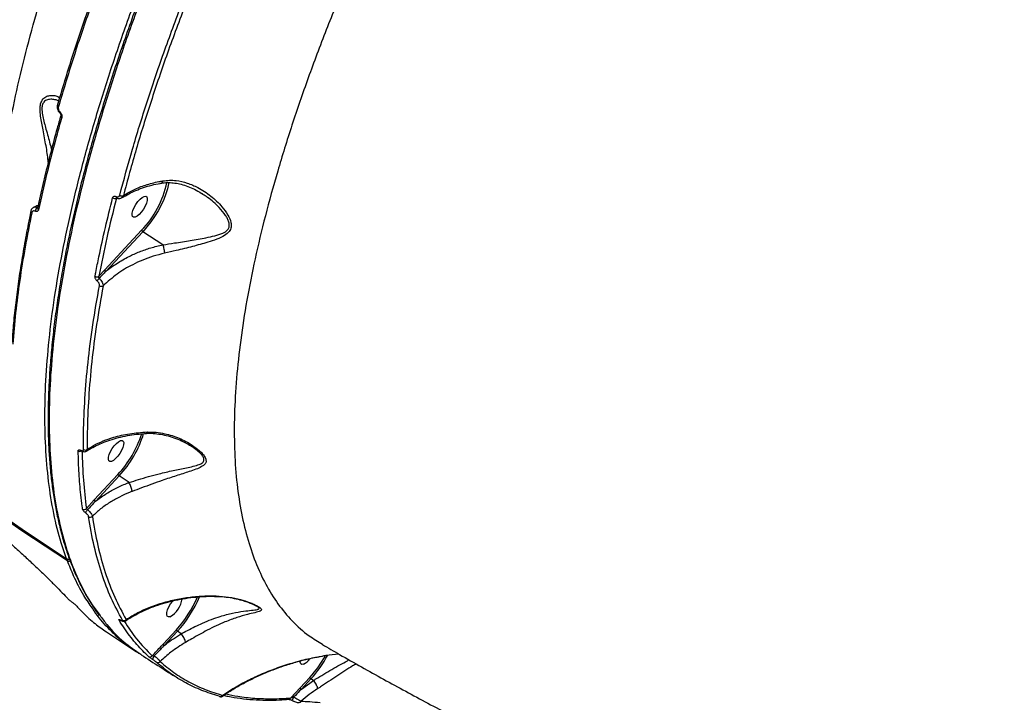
# Model space of a CAD drawing. Header units: millimetres. Extents: x -9609 to 9022, y -7175 to 8108.
# Drawn here: x -4378.7 to -4022.3, y 3348.1 to 3598.4 of the extents above; entities that cross this region are included whole.
import ezdxf

# ---------------------------------------------------------------- set-up
doc = ezdxf.new("R2010")
doc.units = ezdxf.units.MM
for name, color, linetype in [('DIKOM_ОБЪЕКТ', 7, 'Continuous'), ('DIKOM_РАЗМЕР_ЗОНА', 7, 'Continuous'), ('DIKOM_РАЗМЕР_ОБЪЕКТА', 7, 'Continuous')]:
    doc.layers.add(name, color=color, linetype=linetype)
doc.styles.add('style1', font='arial.ttf', dxfattribs={"width": 0.8})
doc.dimstyles.new('1-50', dxfattribs={"dimtxt": 300, "dimasz": 200, "dimexe": 100, "dimexo": 0, "dimgap": 100, "dimtad": 1, "dimtxsty": 'style1', "dimcen": 200, "dimclrd": 7, "dimclre": 7, "dimclrt": 7, "dimadec": 1, "dimazin": 2, "dimtfac": 1, "dimtmove": 0, "dimatfit": 2, "dimfxl": 0, "dimlwd": 25, "dimlwe": 18, "dimarcsym": 0})

# ---------------------------------------------------------------- blocks, each defined once
blk = doc.blocks.new('*D10')
at = {"layer": 'Defpoints', "color": 0, "transparency": 16777216}
for p in [(-405.54, 6589.16), (-8044.66, -3492.79), (424.09, -3492.79)]:
    blk.add_point(p, dxfattribs=at)
at = {"layer": 'DIKOM_РАЗМЕР_ОБЪЕКТА', "color": 7, "lineweight": 18, "transparency": 16777216}
for p, q in [((-405.54, 6589.16), (-8144.66, 6589.16)), ((424.09, -3492.79), (-8144.66, -3492.79))]:
    blk.add_line(p, q, dxfattribs=at)
at = {"layer": 'DIKOM_РАЗМЕР_ОБЪЕКТА', "color": 7, "lineweight": 25, "transparency": 16777216}
blk.add_line((-8044.66, 6389.16), (-8044.66, -3292.79), dxfattribs=at)
at = {"layer": 'DIKOM_РАЗМЕР_ОБЪЕКТА', "color": 7, "transparency": 16777216}
for points in [[(-8077.99, 6389.16), (-8011.32, 6389.16), (-8044.66, 6589.16)], [(-8077.99, -3292.79), (-8011.32, -3292.79), (-8044.66, -3492.79)]]:
    blk.add_solid(points, dxfattribs=at)
at = {"layer": 'DIKOM_РАЗМЕР_ОБЪЕКТА', "color": 7, "transparency": 16777216, "insert": (-8297.83, 1541.5), "char_height": 300, "attachment_point": 5, "rotation": 90, "style": 'style1'}
blk.add_mtext('10100', dxfattribs=at)
blk = doc.blocks.new('*D13')
at = {"layer": 'Defpoints', "color": 0, "transparency": 16777216}
for p in [(-4933.28, 8107.63), (-9158.98, -4977.79), (-1652.91, -4977.79)]:
    blk.add_point(p, dxfattribs=at)
at = {"layer": 'DIKOM_РАЗМЕР_ЗОНА', "color": 7, "lineweight": 18, "transparency": 16777216}
for p, q in [((-4933.28, 8107.63), (-9258.98, 8107.63)), ((-1652.91, -4977.79), (-9258.98, -4977.79))]:
    blk.add_line(p, q, dxfattribs=at)
at = {"layer": 'DIKOM_РАЗМЕР_ЗОНА', "color": 7, "lineweight": 25, "transparency": 16777216}
blk.add_line((-9158.98, 7907.63), (-9158.98, -4777.79), dxfattribs=at)
at = {"layer": 'DIKOM_РАЗМЕР_ЗОНА', "color": 7, "transparency": 16777216}
for points in [[(-9192.32, 7907.63), (-9125.65, 7907.63), (-9158.98, 8107.63)], [(-9192.32, -4777.79), (-9125.65, -4777.79), (-9158.98, -4977.79)]]:
    blk.add_solid(points, dxfattribs=at)
at = {"layer": 'DIKOM_РАЗМЕР_ЗОНА', "color": 7, "transparency": 16777216, "insert": (-9412.26, 1541.5), "char_height": 300, "attachment_point": 5, "rotation": 90, "style": 'style1'}
blk.add_mtext('13100', dxfattribs=at)

msp = doc.modelspace()

# ---------------------------------------------------------------- linework, layer by layer
at = {"layer": 'DIKOM_ОБЪЕКТ', "color": 7, "linetype": 'Continuous', "lineweight": 15}
for p, q in [((-4343.191, 3532.941), (-4343.233, 3532.91)), ((-4311.565, 3534.238), (-4311.799, 3534.385)), ((-4372.102, 3529.268), (-4372.103, 3529.262)), ((-4374.565, 3528.217), (-4374.552, 3528.267)), ((-4347.504, 3506.583), (-4333.985, 3521.114)), ((-4333.575, 3520.59), (-4347.093, 3506.059)), ((-4326.199, 3515.799), (-4333.575, 3520.59)), ((-4349.666, 3504.244), (-4347.504, 3506.583)), ((-4356.088, 3440.276), (-4356.097, 3440.281)), ((-4315.631, 3441.844), (-4315.88, 3442.021)), ((-4351.321, 3422.292), (-4342.644, 3431.619)), ((-4342.233, 3431.095), (-4350.911, 3421.767)), ((-4338.554, 3428.705), (-4342.233, 3431.095)), ((-4354.222, 3419.154), (-4351.321, 3422.292)), ((-4291.647, 3383.28), (-4291.785, 3383.369)), ((-4346.889, 3373.958), (-4335.848, 3366.67)), ((-4326.145, 3369.451), (-4321.244, 3374.721)), ((-4320.833, 3374.196), (-4325.735, 3368.927)), ((-4319.441, 3373.292), (-4320.833, 3374.196)), ((-4319.441, 3373.292), (-4319.438, 3373.289)), ((-4275.883, 3353.498), (-4272.365, 3357.281)), ((-4271.954, 3356.756), (-4275.473, 3352.974)), ((-4275.473, 3352.974), (-4271.043, 3356.164)), ((-4271.043, 3356.164), (-4271.954, 3356.756)), ((-4271.043, 3356.164), (-4271.04, 3356.162)), ((-4279.364, 3349.736), (-4275.883, 3353.498)), ((-4278.739, 3348.802), (-4278.679, 3348.806))]:
    msp.add_line(p, q, dxfattribs=at)
at = {"layer": 'DIKOM_ОБЪЕКТ', "color": 7, "linetype": 'Continuous', "lineweight": 15, "flags": 128}
for points in [[(-4363.867, 3564.464), (-4363.904, 3564.385), (-4363.932, 3564.312), (-4363.95, 3564.248), (-4363.958, 3564.192), (-4363.956, 3564.145), (-4363.944, 3564.109), (-4363.926, 3564.086)], [(-4324.075, 3538.608), (-4324.147, 3538.101), (-4324.518, 3536.348), (-4325.102, 3534.446), (-4325.886, 3532.436), (-4326.851, 3530.361), (-4327.979, 3528.267), (-4329.243, 3526.199), (-4330.618, 3524.201), (-4332.072, 3522.318), (-4333.575, 3520.59)], [(-4336.333, 3525.919), (-4336.909, 3525.853), (-4337.306, 3526.1), (-4337.491, 3526.64), (-4337.449, 3527.429), (-4337.184, 3528.404), (-4336.716, 3529.485), (-4336.085, 3530.585), (-4335.341, 3531.615), (-4334.543, 3532.491), (-4333.759, 3533.142), (-4333.049, 3533.516), (-4332.473, 3533.583), (-4332.076, 3533.336), (-4331.891, 3532.796), (-4331.932, 3532.007), (-4332.198, 3531.032), (-4332.665, 3529.951), (-4333.297, 3528.85), (-4334.041, 3527.821), (-4334.838, 3526.945), (-4335.623, 3526.293), (-4336.333, 3525.919)], [(-4344.991, 3436.424), (-4345.568, 3436.358), (-4345.965, 3436.605), (-4346.15, 3437.145), (-4346.108, 3437.934), (-4345.843, 3438.909), (-4345.375, 3439.99), (-4344.744, 3441.09), (-4344, 3442.12), (-4343.202, 3442.996), (-4342.417, 3443.647), (-4341.708, 3444.021), (-4341.131, 3444.088), (-4340.735, 3443.841), (-4340.55, 3443.301), (-4340.591, 3442.511), (-4340.857, 3441.537), (-4341.324, 3440.455), (-4341.955, 3439.355), (-4342.7, 3438.326), (-4343.497, 3437.45), (-4344.281, 3436.798), (-4344.991, 3436.424)], [(-4393.882, 3422.716), (-4377.793, 3411.611), (-4361.476, 3400.781)], [(-4361.167, 3399.96), (-4377.484, 3410.79), (-4393.573, 3421.895)], [(-4361.476, 3400.781), (-4361.434, 3400.715), (-4361.415, 3400.7)], [(-4323.591, 3379.525), (-4324.167, 3379.459), (-4324.564, 3379.706), (-4324.749, 3380.246), (-4324.707, 3381.035), (-4324.442, 3382.01), (-4323.974, 3383.091), (-4323.343, 3384.191), (-4322.599, 3385.221), (-4322.494, 3385.348)], [(-4341.541, 3378.196), (-4341.573, 3378.218), (-4341.617, 3378.263)], [(-4274.712, 3362.086), (-4275.288, 3362.019), (-4275.686, 3362.266), (-4275.871, 3362.806), (-4275.872, 3363.264)], [(-4305.397, 3350.286), (-4305.456, 3350.306), (-4305.613, 3350.384)], [(-4276.222, 3348.07), (-4276.249, 3348.069), (-4276.283, 3348.067)]]:
    msp.add_lwpolyline(points, dxfattribs=at)
at = {"layer": 'DIKOM_ОБЪЕКТ', "color": 7, "linetype": 'Continuous', "lineweight": 15}
for centre, radius, start, end in [((-4364.172, 3567.036), 0.647, 174.08467, 244.8578), ((-4364.433, 3566.988), 0.399, 124.77682, 163.28299), ((-4362.995, 3562.992), 0.64, 172.51023, 245.28032), ((-4359.329, 3545.632), 35.262, 315.94949, 348.51678), ((-4343.853, 3534.076), 1.32, 235.27144, 297.98761), ((-4342.875, 3533.337), 0.452, 164.2083, 230.93171), ((-4341.243, 3535.052), 1.354, 235.70116, 294.82504), ((-4371.39, 3528.052), 1.573, 117.24524, 179.39865), ((-4371.441, 3529.176), 0.666, 171.25986, 243.26924), ((-4373.891, 3528.149), 0.678, 174.265, 242.64385), ((-4333.131, 3521.36), 0.889, 196.04346, 240.05905), ((-4350.35, 3505.298), 1.256, 236.02247, 303.00159), ((-4346.65, 3506.829), 0.889, 196.03968, 240.06283), ((-4347.344, 3501.205), 3.178, 134.62908, 155.81872), ((-4348.743, 3501.854), 1.272, 236.50025, 300.62646), ((-4371.209, 3458.23), 39.039, 317.02838, 342.58266), ((-4371.792, 3458.585), 40.366, 317.07641, 342.78168), ((-4356.619, 3441.266), 1.17, 238.45816, 299.31139), ((-4355.924, 3440.541), 0.312, 185.56, 236.35877), ((-4354.64, 3441.735), 1.158, 238.20914, 310.64682), ((-4341.79, 3431.865), 0.888, 196.03271, 240.0698), ((-4350.467, 3422.537), 0.889, 196.03968, 240.06283), ((-4355.037, 3419.914), 1.115, 238.73358, 317.01399), ((-4351.732, 3416.7), 2.909, 135.90868, 162.64371), ((-4352.816, 3417.128), 1.115, 238.89654, 314.7799), ((-4360.928, 3401.671), 1.045, 238.37822, 297.95815), ((-4360.869, 3401.538), 1, 236.94274, 306.91839), ((-4360.258, 3400.11), 0.921, 150.96238, 189.37552), ((-4360.62, 3400.85), 1.044, 238.41396, 298.36597), ((-4351.619, 3402.585), 41.22, 317.46855, 337.41878), ((-4352.159, 3402.928), 42.507, 317.47286, 337.75526), ((-4328.052, 3387.348), 9.005, 299.69888, 351.74334), ((-4341.754, 3379.117), 0.969, 238.35968, 282.08998), ((-4340.467, 3379.136), 1.036, 239.79254, 321.64213), ((-4320.389, 3374.966), 0.889, 196.03881, 240.05738), ((-4325.297, 3369.692), 0.882, 195.87102, 240.23149), ((-4330.904, 3365.748), 0.994, 239.87175, 327.28895), ((-4327.638, 3363.5), 2.364, 136.02745, 171.24819), ((-4303.34, 3385.561), 41.943, 317.60372, 331.15461), ((-4303.87, 3385.91), 43.227, 317.58994, 331.72342), ((-4328.02, 3363.672), 0.988, 239.87463, 325.07664), ((-4277.662, 3367.994), 6.604, 296.53252, 324.22948), ((-4271.511, 3357.527), 0.889, 196.03968, 240.06283), ((-4305.153, 3351.181), 0.927, 254.78521, 328.94126), ((-4275.033, 3353.741), 0.885, 195.91604, 240.12185), ((-4280.152, 3350.117), 0.875, 276.8754, 334.18294), ((-4276.739, 3348.755), 2.001, 136.34396, 178.65678), ((-4276.319, 3348.912), 0.847, 276.60459, 332.63531)]:
    msp.add_arc(centre, radius, start, end, dxfattribs=at)
for points, knots in [([(-4361.476, 3400.781), (-4362.147, 3402.698), (-4363.971, 3407.903), (-4366.281, 3417.224), (-4368.186, 3428.969), (-4369.264, 3441.655), (-4369.525, 3455.204), (-4368.962, 3469.559), (-4367.571, 3484.681), (-4365.338, 3500.56), (-4362.282, 3517.155), (-4358.422, 3534.408), (-4353.774, 3552.238), (-4348.362, 3570.563), (-4342.193, 3589.329), (-4335.264, 3608.514), (-4327.601, 3628.077), (-4319.234, 3647.956), (-4310.204, 3668.056), (-4300.552, 3688.284), (-4290.426, 3708.33), (-4279.861, 3728.155), (-4268.906, 3747.732), (-4257.465, 3767.252), (-4245.587, 3786.632), (-4233.324, 3805.787), (-4220.545, 3824.9), (-4207.249, 3843.926), (-4193.449, 3862.82), (-4179.357, 3881.291), (-4165.039, 3899.255), (-4150.561, 3916.626), (-4135.967, 3933.344), (-4121.279, 3949.369), (-4106.524, 3964.688), (-4091.748, 3979.258), (-4077.019, 3993.018), (-4062.41, 4005.882), (-4048.883, 4017.104), (-4040.319, 4023.673), (-4036.496, 4026.604)], [0, 0, 0, 0, 0.0156522, 0.0424895, 0.0694114, 0.0963765, 0.1233415, 0.1502635, 0.1771007, 0.2039381, 0.23086, 0.2578251, 0.2847901, 0.3117121, 0.3385494, 0.3653867, 0.3923087, 0.4192738, 0.4462388, 0.4731606, 0.4999981, 0.5258463, 0.5517701, 0.5777323, 0.6036946, 0.6296182, 0.6554666, 0.6823038, 0.709226, 0.7361909, 0.7631562, 0.7900781, 0.8169154, 0.8437529, 0.8706748, 0.8976401, 0.924605, 0.9515271, 0.9783646, 1, 1, 1, 1]), ([(-4386.98, 3487.152), (-4387.297, 3490.993), (-4387.932, 3498.686), (-4387.927, 3511.255), (-4387.231, 3524.527), (-4385.78, 3538.515), (-4383.599, 3553.134), (-4380.681, 3568.351), (-4377.02, 3584.149), (-4372.635, 3600.492), (-4367.549, 3617.325), (-4361.784, 3634.567), (-4355.369, 3652.14), (-4348.315, 3669.995), (-4340.622, 3688.11), (-4332.315, 3706.448), (-4323.427, 3724.948), (-4314.002, 3743.523), (-4304.084, 3762.087), (-4293.692, 3780.594), (-4282.836, 3799.009), (-4271.543, 3817.306), (-4259.857, 3835.419), (-4247.835, 3853.266), (-4235.531, 3870.763), (-4222.974, 3887.867), (-4210.178, 3904.542), (-4197.17, 3920.768), (-4184.003, 3936.486), (-4170.738, 3951.624), (-4157.438, 3966.118), (-4145.132, 3978.875), (-4133.843, 3990.083), (-4127.008, 3996.521), (-4123.59, 3999.741)], [0, 0, 0, 0, 0.0315567, 0.0632127, 0.0949196, 0.1266265, 0.1582827, 0.1898395, 0.2213972, 0.2530543, 0.284762, 0.31647, 0.3481271, 0.3796851, 0.4112651, 0.4429443, 0.4746742, 0.5064041, 0.5380835, 0.5696639, 0.6012951, 0.6330252, 0.6648064, 0.6965874, 0.7283184, 0.75995, 0.7916592, 0.8234675, 0.8553267, 0.8871861, 0.918995, 0.9507048, 0.9753524, 1, 1, 1, 1]), ([(-4213.902, 3831.119), (-4216.496, 3827.359), (-4223.483, 3817.23), (-4234.574, 3800.46), (-4247.043, 3780.806), (-4259.189, 3760.761), (-4270.963, 3740.387), (-4282.312, 3719.746), (-4292.986, 3699.293), (-4302.964, 3679.095), (-4312.242, 3659.208), (-4320.971, 3639.31), (-4329.095, 3619.471), (-4336.571, 3599.763), (-4343.235, 3580.619), (-4349.082, 3562.092), (-4354.129, 3544.22), (-4358.454, 3526.712), (-4362.014, 3509.645), (-4364.774, 3493.091), (-4366.676, 3477.414), (-4367.734, 3462.649), (-4367.978, 3448.806), (-4367.413, 3435.66), (-4366.007, 3423.289), (-4363.739, 3411.759), (-4360.673, 3401.306), (-4356.793, 3392.006), (-4352.988, 3384.869), (-4350.173, 3381.22), (-4349.176, 3379.928)], [0, 0, 0, 0, 0.0214698, 0.0578403, 0.0942391, 0.1306099, 0.1680372, 0.205495, 0.2429221, 0.2792929, 0.3156915, 0.3520623, 0.3894894, 0.4269471, 0.4643742, 0.500745, 0.5371438, 0.5735145, 0.6109417, 0.6483993, 0.6858265, 0.7221972, 0.758596, 0.7949667, 0.8323938, 0.8698516, 0.9072788, 0.9436494, 0.980048, 1, 1, 1, 1]), ([(-4190.444, 3743.286), (-4193.736, 3737.966), (-4200.324, 3727.319), (-4209.773, 3711.219), (-4218.877, 3695.075), (-4227.7, 3678.701), (-4236.209, 3662.131), (-4244.367, 3645.404), (-4252.037, 3628.79), (-4259.436, 3611.791), (-4266.479, 3594.457), (-4273.085, 3576.857), (-4279.022, 3559.586), (-4284.263, 3542.723), (-4288.781, 3526.352), (-4292.554, 3510.544), (-4295.562, 3495.337), (-4297.818, 3480.744), (-4299.325, 3466.786), (-4300.08, 3453.53), (-4300.075, 3441.039), (-4299.305, 3429.369), (-4297.759, 3418.555), (-4295.457, 3408.596), (-4292.412, 3399.507), (-4288.637, 3391.331), (-4284.157, 3384.097), (-4278.851, 3377.77), (-4273.412, 3372.809), (-4269.38, 3370.436), (-4267.716, 3369.457)], [0, 0, 0, 0, 0.0324353, 0.0649096, 0.0973833, 0.1298186, 0.1635839, 0.1973931, 0.2312021, 0.2649672, 0.3021256, 0.3394017, 0.3767378, 0.4140735, 0.4513491, 0.4885072, 0.5255421, 0.5626943, 0.599906, 0.6371178, 0.6742696, 0.7113042, 0.7482507, 0.785314, 0.8224369, 0.8595594, 0.8966225, 0.9335686, 0.9725884, 1, 1, 1, 1]), ([(-4285.054, 3715.727), (-4286.03, 3713.888), (-4288.775, 3708.715), (-4293.143, 3700.207), (-4298.16, 3690.22), (-4303.017, 3680.276), (-4307.706, 3670.4), (-4312.227, 3660.598), (-4316.579, 3650.866), (-4320.766, 3641.199), (-4324.79, 3631.594), (-4328.65, 3622.049), (-4332.349, 3612.562), (-4335.888, 3603.129), (-4339.266, 3593.747), (-4342.483, 3584.419), (-4345.533, 3575.168), (-4348.398, 3566.033), (-4351.072, 3557.046), (-4353.548, 3548.218), (-4355.831, 3539.544), (-4357.922, 3531.021), (-4359.82, 3522.644), (-4361.528, 3514.411), (-4363.044, 3506.321), (-4364.372, 3498.372), (-4365.508, 3490.56), (-4366.453, 3482.885), (-4367.207, 3475.361), (-4367.764, 3468.016), (-4368.122, 3460.881), (-4368.28, 3453.969), (-4368.239, 3447.277), (-4367.999, 3440.803), (-4367.561, 3434.543), (-4366.924, 3428.497), (-4366.087, 3422.661), (-4365.052, 3417.036), (-4363.816, 3411.619), (-4362.379, 3406.41), (-4360.742, 3401.417), (-4358.912, 3396.654), (-4356.893, 3392.145), (-4354.695, 3387.892), (-4352.295, 3383.933), (-4350.563, 3381.303), (-4349.575, 3380.066), (-4349.507, 3379.981)], [0, 0, 0, 0, 0.0127319, 0.0358196, 0.0589587, 0.0820166, 0.1049599, 0.1278158, 0.1506102, 0.1733689, 0.1961187, 0.2188821, 0.2416798, 0.2645378, 0.2874814, 0.3105369, 0.3336862, 0.3568, 0.3797854, 0.4026757, 0.4254976, 0.4482771, 0.4710399, 0.4938123, 0.5166117, 0.5394641, 0.5623954, 0.5854315, 0.6085848, 0.6317359, 0.6547777, 0.6777175, 0.700581, 0.7233939, 0.7461817, 0.7689699, 0.7917778, 0.8146273, 0.837543, 0.8605486, 0.8836679, 0.9068045, 0.9298524, 0.952772, 0.9755853, 0.9983161, 1, 1, 1, 1]), ([(-4364.66, 3567.315), (-4362.949, 3573.038), (-4359.527, 3584.482), (-4353.516, 3602.235), (-4346.92, 3620.357), (-4341.959, 3632.736), (-4339.479, 3638.925)], [0, 0, 0, 0, 0.2485954, 0.4971895, 0.7485945, 1, 1, 1, 1]), ([(-4339.205, 3638.223), (-4341.664, 3632.089), (-4346.582, 3619.82), (-4353.18, 3601.719), (-4359.24, 3583.852), (-4362.711, 3572.251), (-4364.446, 3566.45)], [0, 0, 0, 0, 0.24859508, 0.49718907, 0.74859421, 1, 1, 1, 1]), ([(-4342.006, 3533.933), (-4340.495, 3539.53), (-4337.473, 3550.723), (-4332.047, 3568.154), (-4326.022, 3585.991), (-4321.429, 3598.22), (-4319.132, 3604.334)], [0, 0, 0, 0, 0.2485963, 0.4971919, 0.7485957, 1, 1, 1, 1]), ([(-4317.853, 3604.063), (-4320.119, 3598.03), (-4324.653, 3585.965), (-4330.652, 3568.228), (-4336.098, 3550.765), (-4339.149, 3539.47), (-4340.674, 3533.823)], [0, 0, 0, 0, 0.2485968, 0.4971932, 0.7485972, 1, 1, 1, 1]), ([(-4368.186, 3546.004), (-4368.199, 3546.193), (-4368.327, 3548.145), (-4368.989, 3552.159), (-4369.887, 3556.795), (-4370.591, 3560.398), (-4371.022, 3562.975), (-4371.242, 3565.424), (-4371.034, 3567.507), (-4370.319, 3569.138), (-4369.082, 3570.135), (-4367.573, 3570.572), (-4366.061, 3570.558), (-4364.801, 3570.272), (-4364.17, 3569.852), (-4363.933, 3569.694)], [0, 0, 0, 0, 0.0149034, 0.1545417, 0.298346, 0.3591908, 0.4208333, 0.4901381, 0.5457053, 0.6013228, 0.6829662, 0.7661773, 0.8511964, 0.9441385, 1, 1, 1, 1]), ([(-4364.313, 3568.45), (-4364.649, 3568.597), (-4365.449, 3568.947), (-4366.891, 3569.177), (-4368.453, 3569.042), (-4369.744, 3568.359), (-4370.452, 3566.98), (-4370.576, 3565.094), (-4370.219, 3562.854), (-4369.647, 3560.48), (-4368.722, 3557.118), (-4367.754, 3553.755), (-4367.208, 3551.251), (-4367.047, 3550.511)], [0, 0, 0, 0, 0.0758444, 0.1811113, 0.2860719, 0.3831644, 0.446634, 0.5099165, 0.5917952, 0.6674473, 0.7432686, 0.9241647, 1, 1, 1, 1]), ([(-4364.801, 3567.099), (-4364.823, 3567.036), (-4364.94, 3566.699), (-4364.945, 3566.036), (-4364.741, 3565.193), (-4364.383, 3564.513), (-4364.042, 3564.223), (-4363.91, 3564.11)], [0, 0, 0, 0, 0.065297, 0.3468243, 0.602209, 0.8455134, 1, 1, 1, 1]), ([(-4364.446, 3566.45), (-4364.485, 3566.239), (-4364.552, 3565.868), (-4364.428, 3565.292), (-4364.205, 3564.812), (-4363.98, 3564.581), (-4363.867, 3564.464)], [0, 0, 0, 0, 0.3291955, 0.5797377, 0.7885788, 1, 1, 1, 1]), ([(-4363.607, 3563.085), (-4364.056, 3561.517), (-4365.357, 3556.984), (-4367.305, 3549.628), (-4369.447, 3541.034), (-4371.036, 3534.251), (-4371.847, 3530.383), (-4372.08, 3529.273)], [0, 0, 0, 0, 0.1348079, 0.3898052, 0.6441828, 0.8978459, 1, 1, 1, 1]), ([(-4363.262, 3562.411), (-4363.408, 3561.898), (-4364.135, 3559.337), (-4366.072, 3552.306), (-4368.878, 3541.444), (-4370.786, 3532.871), (-4371.741, 3528.581)], [0, 0, 0, 0, 0.0441421, 0.2207201, 0.6100169, 1, 1, 1, 1]), ([(-4363.926, 3564.085), (-4363.924, 3564.084), (-4363.904, 3564.069), (-4363.854, 3564.015), (-4363.782, 3563.92), (-4363.704, 3563.781), (-4363.634, 3563.589), (-4363.594, 3563.354), (-4363.604, 3563.162), (-4363.627, 3563.094), (-4363.633, 3563.075)], [0, 0, 0, 0, 0.0076028, 0.0801336, 0.157889, 0.2686006, 0.4165888, 0.6231905, 0.8955289, 1, 1, 1, 1]), ([(-4363.867, 3564.464), (-4363.748, 3564.341), (-4363.513, 3564.097), (-4363.282, 3563.59), (-4363.171, 3563.031), (-4363.203, 3562.63), (-4363.256, 3562.433), (-4363.262, 3562.411)], [0, 0, 0, 0, 0.2147485, 0.4258951, 0.6817034, 0.9641278, 1, 1, 1, 1]), ([(-4341.145, 3533.008), (-4341.122, 3533.025), (-4340.387, 3533.559), (-4338.71, 3534.476), (-4336.12, 3535.728), (-4333.303, 3536.791), (-4330.307, 3537.646), (-4328.13, 3538.161), (-4326.927, 3538.327), (-4326.812, 3538.343)], [0, 0, 0, 0, 0.0062535, 0.20129, 0.3965037, 0.5915592, 0.7860651, 0.9796804, 1, 1, 1, 1]), ([(-4340.674, 3533.823), (-4339.444, 3534.564), (-4336.96, 3536.061), (-4332.546, 3537.773), (-4328.887, 3538.745), (-4326.718, 3539.13), (-4326.26, 3539.211)], [0, 0, 0, 0, 0.2991572, 0.6039972, 0.9163516, 1, 1, 1, 1]), ([(-4326.823, 3538.336), (-4326.632, 3538.375), (-4325.726, 3538.559), (-4324.048, 3538.603), (-4321.779, 3538.463), (-4319.424, 3538), (-4317.001, 3537.236), (-4314.541, 3536.136), (-4312.697, 3535.149), (-4311.723, 3534.454), (-4311.532, 3534.317)], [0, 0, 0, 0, 0.035774, 0.1694868, 0.3115244, 0.4611903, 0.6181711, 0.7832231, 0.9573177, 1, 1, 1, 1]), ([(-4326.822, 3538.399), (-4326.757, 3538.408), (-4326.583, 3538.43), (-4326.405, 3538.721), (-4326.301, 3539.027), (-4326.268, 3539.177), (-4326.26, 3539.211)], [0, 0, 0, 0, 0.2551255, 0.6860747, 0.9282377, 1, 1, 1, 1]), ([(-4326.26, 3539.211), (-4325.441, 3539.309), (-4323.803, 3539.506), (-4320.764, 3539.33), (-4317.216, 3538.524), (-4312.905, 3536.65), (-4308.534, 3533.767), (-4304.867, 3530.247), (-4302.385, 3526.904), (-4301.206, 3524.309), (-4301.062, 3522.194), (-4301.833, 3520.472), (-4303.709, 3519.002), (-4306.44, 3517.767), (-4310.389, 3516.505), (-4315.327, 3515.138), (-4320.709, 3513.81), (-4324.154, 3513.018), (-4325.573, 3512.692)], [0, 0, 0, 0, 0.0404279, 0.0808816, 0.1509571, 0.2211456, 0.3139198, 0.4066908, 0.4680968, 0.5184368, 0.5509375, 0.5857359, 0.6308275, 0.6892191, 0.7478314, 0.8412596, 0.9345766, 1, 1, 1, 1]), ([(-4351.052, 3504.256), (-4350.961, 3504.728), (-4350.508, 3507.089), (-4349.318, 3512.97), (-4347.336, 3522.023), (-4345.516, 3529.333), (-4344.605, 3532.991)], [0, 0, 0, 0, 0.0507676, 0.2538485, 0.6266956, 1, 1, 1, 1]), ([(-4343.233, 3532.91), (-4344.443, 3528.032), (-4346.865, 3518.266), (-4348.732, 3508.922), (-4349.666, 3504.244)], [0, 0, 0, 0, 0.4994507, 1, 1, 1, 1]), ([(-4344.605, 3532.991), (-4344.597, 3533.019), (-4344.553, 3533.172), (-4344.406, 3533.404), (-4344.103, 3533.582), (-4343.721, 3533.618), (-4343.447, 3533.513), (-4343.31, 3533.46)], [0, 0, 0, 0, 0.0545858, 0.2913779, 0.5278384, 0.7639776, 1, 1, 1, 1]), ([(-4343.31, 3533.46), (-4343.172, 3533.408), (-4342.897, 3533.302), (-4342.513, 3533.339), (-4342.206, 3533.518), (-4342.059, 3533.751), (-4342.014, 3533.905), (-4342.006, 3533.933)], [0, 0, 0, 0, 0.2363989, 0.4728718, 0.7098832, 0.9468206, 1, 1, 1, 1]), ([(-4343.242, 3533.017), (-4343.245, 3533.017), (-4343.253, 3533.017), (-4343.205, 3533.012), (-4343.162, 3532.986), (-4343.157, 3532.983)], [0, 0, 0, 0, 0.3703737, 0.9275635, 1, 1, 1, 1]), ([(-4343.156, 3532.995), (-4343.117, 3532.973), (-4342.85, 3532.82), (-4342.31, 3532.723), (-4341.653, 3532.769), (-4341.333, 3532.984), (-4341.211, 3533.066)], [0, 0, 0, 0, 0.0619381, 0.4331188, 0.7842282, 1, 1, 1, 1]), ([(-4340.674, 3533.823), (-4340.687, 3533.777), (-4340.756, 3533.526), (-4340.905, 3533.228), (-4341.133, 3533.111), (-4341.193, 3533.081)], [0, 0, 0, 0, 0.1417456, 0.7734614, 1, 1, 1, 1]), ([(-4326.193, 3515.792), (-4326.192, 3515.792), (-4324.786, 3516.001), (-4321.389, 3516.539), (-4316.046, 3517.388), (-4311.117, 3518.215), (-4307.146, 3519.053), (-4304.407, 3519.876), (-4302.604, 3520.958), (-4302.006, 3521.972), (-4301.8, 3522.933), (-4301.929, 3524.005), (-4302.505, 3525.355), (-4303.607, 3527.186), (-4305.954, 3529.926), (-4308.779, 3532.564), (-4310.978, 3533.885), (-4311.565, 3534.238)], [0, 0, 0, 0, 0.0000845, 0.0933726, 0.2251181, 0.3605217, 0.4414464, 0.5238016, 0.5833791, 0.6175139, 0.6276001, 0.6690006, 0.7022296, 0.7364082, 0.821767, 0.9524306, 1, 1, 1, 1]), ([(-4373.469, 3529.534), (-4373.657, 3529.442), (-4374.052, 3529.248), (-4374.425, 3528.75), (-4374.506, 3528.368), (-4374.54, 3528.212)], [0, 0, 0, 0, 0.3488122, 0.7329085, 1, 1, 1, 1]), ([(-4371.864, 3530.29), (-4371.919, 3530.255), (-4372.353, 3529.977), (-4372.952, 3529.746), (-4373.476, 3529.544)], [0, 0, 0, 0, 0.1265567, 1, 1, 1, 1]), ([(-4373.466, 3529.53), (-4373.443, 3529.543), (-4373.252, 3529.66), (-4372.775, 3529.672), (-4372.333, 3529.525), (-4372.11, 3529.45)], [0, 0, 0, 0, 0.06136274, 0.52653078, 1, 1, 1, 1]), ([(-4374.513, 3528.26), (-4374.709, 3527.342), (-4375.5, 3523.641), (-4376.689, 3517.308), (-4378.079, 3509.268), (-4379.262, 3501.395), (-4380.248, 3493.692), (-4381.013, 3486.565), (-4381.354, 3482.097), (-4381.509, 3480.067)], [0, 0, 0, 0, 0.0534203, 0.2155103, 0.3777313, 0.5400469, 0.7024223, 0.8648186, 1, 1, 1, 1]), ([(-4374.202, 3527.547), (-4375.047, 3523.322), (-4376.738, 3514.872), (-4378.688, 3502.65), (-4380.242, 3490.746), (-4380.874, 3483.162), (-4381.19, 3479.369)], [0, 0, 0, 0, 0.249097, 0.4981937, 0.7490979, 1, 1, 1, 1]), ([(-4372.962, 3528.068), (-4373.094, 3528.117), (-4373.356, 3528.215), (-4373.712, 3528.175), (-4374.003, 3527.999), (-4374.15, 3527.758), (-4374.192, 3527.586), (-4374.202, 3527.547)], [0, 0, 0, 0, 0.2210796, 0.4418219, 0.6745187, 0.92511, 1, 1, 1, 1]), ([(-4371.741, 3528.581), (-4371.75, 3528.543), (-4371.792, 3528.375), (-4371.936, 3528.138), (-4372.221, 3527.963), (-4372.573, 3527.923), (-4372.833, 3528.02), (-4372.962, 3528.068)], [0, 0, 0, 0, 0.0733487, 0.3225176, 0.5550581, 0.7774875, 1, 1, 1, 1]), ([(-4347.093, 3506.059), (-4345.77, 3507.055), (-4343.106, 3509.062), (-4338.907, 3511.415), (-4334.739, 3513.284), (-4330.603, 3514.757), (-4327.696, 3515.445), (-4326.199, 3515.799)], [0, 0, 0, 0, 0.219895, 0.4427766, 0.6236751, 0.8062589, 1, 1, 1, 1]), ([(-4326.199, 3515.799), (-4326.198, 3515.798), (-4326.195, 3515.796), (-4326.194, 3515.793), (-4326.193, 3515.792), (-4326.193, 3515.792)], [0, 0, 0, 0, 0.4896502, 0.9012903, 1, 1, 1, 1]), ([(-4326.193, 3515.792), (-4326.131, 3515.547), (-4326.006, 3515.058), (-4325.825, 3514.214), (-4325.678, 3513.43), (-4325.603, 3512.939), (-4325.577, 3512.726), (-4325.573, 3512.692)], [0, 0, 0, 0, 0.2440163, 0.4880046, 0.7319938, 0.9570865, 1, 1, 1, 1]), ([(-4325.573, 3512.692), (-4326.988, 3512.342), (-4329.722, 3511.667), (-4333.627, 3510.234), (-4338.115, 3508.168), (-4343.166, 3505.157), (-4346.438, 3502.238), (-4348.095, 3500.759)], [0, 0, 0, 0, 0.1647926, 0.3184393, 0.4735177, 0.7333065, 1, 1, 1, 1]), ([(-4350.244, 3502.507), (-4350.26, 3502.52), (-4350.405, 3502.636), (-4350.664, 3502.91), (-4350.933, 3503.363), (-4351.084, 3503.843), (-4351.063, 3504.119), (-4351.052, 3504.256)], [0, 0, 0, 0, 0.029978, 0.2618427, 0.5039747, 0.7520111, 1, 1, 1, 1]), ([(-4349.666, 3504.244), (-4349.692, 3504.176), (-4349.741, 3504.042), (-4349.748, 3503.825), (-4349.705, 3503.64), (-4349.639, 3503.532), (-4349.596, 3503.484), (-4349.582, 3503.472), (-4349.577, 3503.467)], [0, 0, 0, 0, 0.2725933, 0.5326862, 0.7667766, 0.9320836, 0.9741139, 1, 1, 1, 1]), ([(-4347.093, 3506.059), (-4347.307, 3505.839), (-4348.141, 3504.982), (-4348.965, 3504.113), (-4349.577, 3503.467)], [0, 0, 0, 0, 0.25636658, 1, 1, 1, 1]), ([(-4355.25, 3440.751), (-4355.258, 3442.823), (-4355.282, 3448.884), (-4354.847, 3459.413), (-4353.716, 3472.57), (-4351.983, 3486.319), (-4350.291, 3495.968), (-4349.445, 3500.793)], [0, 0, 0, 0, 0.1144544, 0.3347649, 0.5550763, 0.7775383, 1, 1, 1, 1]), ([(-4348.095, 3500.759), (-4348.932, 3495.992), (-4350.605, 3486.457), (-4352.337, 3472.776), (-4353.477, 3459.599), (-4353.918, 3449.01), (-4353.894, 3442.924), (-4353.885, 3440.856)], [0, 0, 0, 0, 0.2203108, 0.4406217, 0.6630844, 0.8855467, 1, 1, 1, 1]), ([(-4349.445, 3500.793), (-4349.435, 3500.928), (-4349.415, 3501.197), (-4349.565, 3501.666), (-4349.829, 3502.109), (-4350.083, 3502.377), (-4350.226, 3502.492), (-4350.244, 3502.507)], [0, 0, 0, 0, 0.2478501, 0.4959257, 0.7364343, 0.9670432, 1, 1, 1, 1]), ([(-4349.577, 3503.467), (-4349.548, 3503.443), (-4349.312, 3503.249), (-4348.884, 3502.809), (-4348.414, 3502.103), (-4348.112, 3501.37), (-4348.101, 3500.962), (-4348.095, 3500.759)], [0, 0, 0, 0, 0.033325, 0.2664594, 0.5082552, 0.7552756, 1, 1, 1, 1]), ([(-4353.885, 3440.856), (-4353.124, 3441.331), (-4351.322, 3442.454), (-4348.111, 3443.956), (-4343.749, 3445.483), (-4338.377, 3446.736), (-4334.069, 3447.041), (-4331.887, 3447.195)], [0, 0, 0, 0, 0.1301737, 0.3081394, 0.4882766, 0.7408429, 1, 1, 1, 1]), ([(-4331.887, 3447.195), (-4330.81, 3447.183), (-4328.657, 3447.16), (-4324.719, 3446.494), (-4320.18, 3445.048), (-4315.967, 3442.822), (-4313.232, 3440.8), (-4311.745, 3439.359), (-4310.807, 3438.161), (-4310.302, 3436.958), (-4310.438, 3435.916), (-4311.053, 3435.122), (-4312.219, 3434.313), (-4314.043, 3433.507), (-4317.115, 3432.472), (-4321.195, 3431.174), (-4325.862, 3429.654), (-4330.19, 3428.119), (-4333.92, 3426.741), (-4336.337, 3425.829), (-4337.477, 3425.399)], [0, 0, 0, 0, 0.05192573, 0.10388596, 0.19515657, 0.28640269, 0.34370176, 0.37313081, 0.40247291, 0.43668189, 0.46711217, 0.49697858, 0.52696842, 0.58089428, 0.63495416, 0.72659271, 0.81813546, 0.88105568, 0.94389198, 1, 1, 1, 1]), ([(-4331.887, 3447.195), (-4331.893, 3447.178), (-4331.957, 3447.004), (-4332.078, 3446.776), (-4332.209, 3446.757), (-4332.263, 3446.749)], [0, 0, 0, 0, 0.0614272, 0.6161309, 1, 1, 1, 1]), ([(-4354.169, 3440.157), (-4353.824, 3440.392), (-4352.719, 3441.143), (-4350.597, 3442.252), (-4347.832, 3443.478), (-4344.846, 3444.522), (-4341.686, 3445.382), (-4338.378, 3446.036), (-4335.23, 3446.472), (-4333.152, 3446.588), (-4332.253, 3446.639)], [0, 0, 0, 0, 0.0624164, 0.1998203, 0.3381898, 0.4773003, 0.6167489, 0.7559357, 0.8943485, 1, 1, 1, 1]), ([(-4332.272, 3446.689), (-4332.072, 3446.704), (-4330.989, 3446.783), (-4328.996, 3446.647), (-4326.278, 3446.274), (-4323.501, 3445.582), (-4320.687, 3444.597), (-4318.143, 3443.407), (-4316.433, 3442.464), (-4315.721, 3441.95), (-4315.612, 3441.871)], [0, 0, 0, 0, 0.0329709, 0.1781178, 0.3316475, 0.4932763, 0.6619922, 0.8384773, 0.9752073, 1, 1, 1, 1]), ([(-4357.231, 3440.268), (-4357.231, 3440.301), (-4357.227, 3440.43), (-4357.145, 3440.6), (-4356.924, 3440.701), (-4356.613, 3440.683), (-4356.361, 3440.568), (-4356.235, 3440.51)], [0, 0, 0, 0, 0.0796021, 0.3194702, 0.5498433, 0.7749335, 1, 1, 1, 1]), ([(-4355.616, 3418.961), (-4355.662, 3419.301), (-4355.894, 3421.001), (-4356.393, 3425.276), (-4356.966, 3431.956), (-4357.143, 3437.497), (-4357.231, 3440.268)], [0, 0, 0, 0, 0.0507716, 0.2538566, 0.6266989, 1, 1, 1, 1]), ([(-4356.235, 3440.51), (-4356.11, 3440.453), (-4355.861, 3440.34), (-4355.553, 3440.322), (-4355.337, 3440.422), (-4355.255, 3440.591), (-4355.251, 3440.719), (-4355.25, 3440.751)], [0, 0, 0, 0, 0.2262962, 0.4527028, 0.6823993, 0.9207381, 1, 1, 1, 1]), ([(-4356.232, 3440.335), (-4356.229, 3440.335), (-4356.222, 3440.334), (-4356.13, 3440.299), (-4356.034, 3440.247), (-4355.972, 3440.206), (-4355.959, 3440.197)], [0, 0, 0, 0, 0.2751795, 0.5779748, 0.9095991, 1, 1, 1, 1]), ([(-4356.086, 3440.28), (-4356.057, 3440.263), (-4355.795, 3440.108), (-4355.328, 3439.976), (-4354.707, 3439.967), (-4354.386, 3440.144), (-4354.246, 3440.222)], [0, 0, 0, 0, 0.049489, 0.4417316, 0.7568871, 1, 1, 1, 1]), ([(-4355.832, 3440.41), (-4355.708, 3436.717), (-4355.458, 3429.322), (-4354.634, 3422.546), (-4354.222, 3419.154)], [0, 0, 0, 0, 0.4994489, 1, 1, 1, 1]), ([(-4353.885, 3440.856), (-4353.894, 3440.799), (-4353.931, 3440.571), (-4354.027, 3440.333), (-4354.195, 3440.261), (-4354.223, 3440.248)], [0, 0, 0, 0, 0.21602608, 0.86838711, 1, 1, 1, 1]), ([(-4338.549, 3428.7), (-4338.549, 3428.7), (-4337.444, 3429.045), (-4335.043, 3429.806), (-4331.362, 3430.881), (-4327.056, 3432.025), (-4322.352, 3433.111), (-4318.191, 3433.942), (-4315.018, 3434.621), (-4313.017, 3435.174), (-4311.799, 3435.789), (-4311.201, 3436.439), (-4311.049, 3437.262), (-4311.569, 3438.353), (-4312.527, 3439.453), (-4313.834, 3440.645), (-4314.961, 3441.396), (-4315.631, 3441.844)], [0, 0, 0, 0, 0.0000468, 0.0813803, 0.1727647, 0.2664156, 0.3997293, 0.5366748, 0.6138374, 0.6921647, 0.7435491, 0.7738169, 0.8135852, 0.8585591, 0.8983548, 0.9395355, 1, 1, 1, 1]), ([(-4409.684, 3429.116), (-4408.032, 3427.882), (-4404.726, 3425.415), (-4399.859, 3421.587), (-4395.225, 3417.819), (-4390.865, 3414.166), (-4386.593, 3410.488), (-4382.465, 3406.836), (-4378.522, 3403.264), (-4374.81, 3399.821), (-4371.389, 3396.575), (-4368.252, 3393.534), (-4366.458, 3391.742), (-4365.563, 3390.848)], [0, 0, 0, 0, 0.1021798, 0.2043666, 0.2924877, 0.3808916, 0.4690143, 0.5574023, 0.6460789, 0.7344655, 0.8228803, 0.9115819, 1, 1, 1, 1]), ([(-4350.911, 3421.767), (-4349.715, 3422.661), (-4347.396, 3424.394), (-4343.557, 3426.564), (-4340.589, 3427.926), (-4338.882, 3428.579), (-4338.554, 3428.705)], [0, 0, 0, 0, 0.3208393, 0.6223439, 0.9272436, 1, 1, 1, 1]), ([(-4338.554, 3428.705), (-4338.552, 3428.704), (-4338.551, 3428.702), (-4338.55, 3428.7), (-4338.549, 3428.7)], [0, 0, 0, 0, 0.6827292, 1, 1, 1, 1]), ([(-4337.477, 3425.399), (-4337.479, 3425.424), (-4337.486, 3425.533), (-4337.531, 3425.843), (-4337.666, 3426.422), (-4337.913, 3427.201), (-4338.22, 3428.007), (-4338.44, 3428.469), (-4338.549, 3428.7)], [0, 0, 0, 0, 0.0350444, 0.1552403, 0.3664214, 0.5776125, 0.7888088, 1, 1, 1, 1]), ([(-4337.477, 3425.399), (-4337.789, 3425.28), (-4339.384, 3424.674), (-4342.186, 3423.401), (-4345.731, 3421.377), (-4349.071, 3419.04), (-4351.04, 3417.242), (-4352.031, 3416.337)], [0, 0, 0, 0, 0.0564039, 0.2882811, 0.522763, 0.7599933, 1, 1, 1, 1]), ([(-4354.508, 3417.568), (-4354.535, 3417.588), (-4354.694, 3417.705), (-4354.98, 3417.955), (-4355.305, 3418.319), (-4355.541, 3418.678), (-4355.591, 3418.866), (-4355.616, 3418.961)], [0, 0, 0, 0, 0.0479587, 0.2856335, 0.5236458, 0.7618122, 1, 1, 1, 1]), ([(-4354.222, 3419.154), (-4354.21, 3419.126), (-4354.188, 3419.069), (-4354.1, 3418.96), (-4353.984, 3418.847), (-4353.885, 3418.768), (-4353.83, 3418.73), (-4353.821, 3418.724)], [0, 0, 0, 0, 0.2384232, 0.4769164, 0.7149934, 0.9519772, 1, 1, 1, 1]), ([(-4350.911, 3421.767), (-4351.125, 3421.548), (-4352.104, 3420.543), (-4353.068, 3419.522), (-4353.821, 3418.724)], [0, 0, 0, 0, 0.2185429, 1, 1, 1, 1]), ([(-4353.821, 3418.724), (-4353.777, 3418.69), (-4353.516, 3418.487), (-4353.049, 3418.058), (-4352.524, 3417.433), (-4352.145, 3416.819), (-4352.069, 3416.498), (-4352.031, 3416.337)], [0, 0, 0, 0, 0.04846978, 0.28669008, 0.52468314, 0.76229596, 1, 1, 1, 1]), ([(-4353.392, 3416.174), (-4353.418, 3416.268), (-4353.469, 3416.456), (-4353.707, 3416.814), (-4354.033, 3417.179), (-4354.321, 3417.43), (-4354.481, 3417.548), (-4354.508, 3417.568)], [0, 0, 0, 0, 0.2378132, 0.4755213, 0.7136291, 0.9515936, 1, 1, 1, 1]), ([(-4340.988, 3378.24), (-4342.421, 3380.877), (-4345.287, 3386.15), (-4348.702, 3395.249), (-4351.513, 3405.142), (-4352.766, 3412.497), (-4353.392, 3416.174)], [0, 0, 0, 0, 0.2485951, 0.4971901, 0.7485948, 1, 1, 1, 1]), ([(-4352.031, 3416.337), (-4351.414, 3412.709), (-4350.179, 3405.452), (-4347.398, 3395.604), (-4343.989, 3386.476), (-4341.099, 3381.154), (-4339.655, 3378.493)], [0, 0, 0, 0, 0.24859574, 0.49719032, 0.74859605, 1, 1, 1, 1]), ([(-4352.035, 3382.632), (-4353.082, 3384.14), (-4355.61, 3387.783), (-4358.607, 3393.635), (-4360.426, 3398.13), (-4361.167, 3399.96)], [0, 0, 0, 0, 0.295228, 0.7130128, 1, 1, 1, 1]), ([(-4365.563, 3390.848), (-4364.7, 3389.973), (-4362.961, 3388.211), (-4361.675, 3386.834), (-4361.027, 3386.141)], [0, 0, 0, 0, 0.4964884, 1, 1, 1, 1]), ([(-4339.813, 3377.999), (-4339.773, 3378.029), (-4338.871, 3378.698), (-4336.881, 3379.866), (-4333.847, 3381.473), (-4330.583, 3382.884), (-4327.145, 3384.108), (-4323.547, 3385.132), (-4319.825, 3385.947), (-4316.033, 3386.545), (-4312.219, 3386.897), (-4309.178, 3387.04), (-4307.4, 3386.984), (-4306.905, 3386.969)], [0, 0, 0, 0, 0.0050474, 0.114316, 0.2233095, 0.3319583, 0.4401782, 0.5478965, 0.6549695, 0.7603445, 0.8626679, 0.9618009, 1, 1, 1, 1]), ([(-4339.655, 3378.493), (-4338.254, 3379.36), (-4335.453, 3381.095), (-4330.57, 3383.249), (-4325.468, 3384.937), (-4320.193, 3386.143), (-4314.947, 3386.888), (-4310.413, 3387.172), (-4307.637, 3387.134), (-4306.722, 3387.121)], [0, 0, 0, 0, 0.1619237, 0.3238393, 0.4936365, 0.6385939, 0.7839145, 0.9287427, 1, 1, 1, 1]), ([(-4306.722, 3387.121), (-4305.17, 3387.019), (-4302.066, 3386.814), (-4297.94, 3385.904), (-4294.901, 3384.937), (-4292.902, 3384.123), (-4291.493, 3383.438), (-4290.389, 3382.723), (-4289.939, 3382.046), (-4290.584, 3381.494), (-4292.407, 3380.997), (-4295.36, 3380.34), (-4299.005, 3379.28), (-4302.93, 3377.852), (-4306.627, 3376.215), (-4309.772, 3374.659), (-4312.779, 3373.033), (-4315.473, 3371.502), (-4317.156, 3370.525), (-4317.938, 3370.071)], [0, 0, 0, 0, 0.0760733, 0.1521362, 0.2132041, 0.2445039, 0.275717, 0.3130157, 0.3506362, 0.4012608, 0.4758004, 0.5507652, 0.6417674, 0.7326431, 0.7938288, 0.854942, 0.9055413, 0.9561064, 1, 1, 1, 1]), ([(-4306.722, 3387.121), (-4306.733, 3387.106), (-4306.792, 3387.019), (-4306.854, 3387.014), (-4306.905, 3387.01)], [0, 0, 0, 0, 0.178034, 1, 1, 1, 1]), ([(-4306.891, 3386.971), (-4306.602, 3386.972), (-4305.305, 3386.98), (-4303.027, 3386.743), (-4300.081, 3386.272), (-4297.498, 3385.641), (-4295.396, 3384.984), (-4293.882, 3384.413), (-4292.78, 3383.929), (-4292.023, 3383.542), (-4291.754, 3383.371), (-4291.636, 3383.296)], [0, 0, 0, 0, 0.0480691, 0.2159418, 0.3879615, 0.5630025, 0.686552, 0.7909992, 0.8767709, 0.9460192, 1, 1, 1, 1]), ([(-4361.027, 3386.141), (-4360.936, 3386.048), (-4360.755, 3385.865), (-4360.344, 3385.515), (-4359.901, 3385.167), (-4359.614, 3384.961), (-4359.476, 3384.862)], [0, 0, 0, 0, 0.2974354, 0.5889625, 0.8028812, 1, 1, 1, 1]), ([(-4359.476, 3384.862), (-4359.442, 3384.838), (-4359.292, 3384.733), (-4358.995, 3384.513), (-4358.594, 3384.197), (-4358.212, 3383.869), (-4358.058, 3383.71), (-4357.979, 3383.628)], [0, 0, 0, 0, 0.04910381, 0.21785423, 0.42665243, 0.70223665, 1, 1, 1, 1]), ([(-4357.979, 3383.628), (-4357.811, 3383.441), (-4356.976, 3382.508), (-4354.73, 3380.176), (-4351.277, 3377.022), (-4348.279, 3374.941), (-4346.881, 3373.97)], [0, 0, 0, 0, 0.0499989, 0.2500147, 0.6503831, 1, 1, 1, 1]), ([(-4319.438, 3373.289), (-4319.438, 3373.289), (-4318.761, 3373.712), (-4317.017, 3374.557), (-4314.452, 3375.895), (-4311.475, 3377.272), (-4308.354, 3378.549), (-4304.621, 3379.84), (-4300.603, 3380.88), (-4296.811, 3381.548), (-4293.664, 3381.857), (-4291.889, 3382.059), (-4291.121, 3382.307), (-4290.887, 3382.54), (-4291.038, 3382.819), (-4291.312, 3383.081), (-4291.511, 3383.199), (-4291.647, 3383.28)], [0, 0, 0, 0, 0.0000144, 0.0614335, 0.1337785, 0.2061947, 0.2953615, 0.3846397, 0.5180037, 0.6515258, 0.7589075, 0.8655944, 0.8998988, 0.9340769, 0.9750936, 0.9830884, 1, 1, 1, 1]), ([(-4334.274, 3365.688), (-4336.273, 3366.988), (-4340.359, 3369.645), (-4345.807, 3374.748), (-4349.737, 3379.095), (-4351.619, 3381.991), (-4352.035, 3382.632)], [0, 0, 0, 0, 0.2953774, 0.6038334, 0.9122886, 1, 1, 1, 1]), ([(-4349.176, 3379.928), (-4348.387, 3378.821), (-4345.799, 3375.192), (-4340.855, 3370.325), (-4336.323, 3367.151), (-4334.177, 3365.649)], [0, 0, 0, 0, 0.18764872, 0.61540125, 1, 1, 1, 1]), ([(-4342.262, 3378.292), (-4342.284, 3378.334), (-4342.339, 3378.437), (-4342.312, 3378.52), (-4342.17, 3378.521), (-4341.942, 3378.442), (-4341.725, 3378.322), (-4341.617, 3378.263)], [0, 0, 0, 0, 0.165501, 0.4120379, 0.6200554, 0.8097338, 1, 1, 1, 1]), ([(-4331.403, 3364.889), (-4331.583, 3365.057), (-4332.483, 3365.901), (-4334.895, 3368.336), (-4338.458, 3372.471), (-4340.993, 3376.35), (-4342.262, 3378.292)], [0, 0, 0, 0, 0.0441463, 0.220722, 0.6100153, 1, 1, 1, 1]), ([(-4341.81, 3378.333), (-4341.81, 3378.333), (-4341.822, 3378.336), (-4341.781, 3378.324), (-4341.7, 3378.285), (-4341.595, 3378.226), (-4341.541, 3378.196)], [0, 0, 0, 0, 0.0219078, 0.290241, 0.6319759, 1, 1, 1, 1]), ([(-4341.617, 3378.263), (-4341.511, 3378.204), (-4341.299, 3378.087), (-4341.078, 3378.011), (-4340.941, 3378.014), (-4340.916, 3378.097), (-4340.967, 3378.199), (-4340.988, 3378.24)], [0, 0, 0, 0, 0.1920108, 0.3835639, 0.5902033, 0.8340759, 1, 1, 1, 1]), ([(-4341.543, 3378.197), (-4341.539, 3378.195), (-4341.355, 3378.081), (-4341.057, 3377.939), (-4340.661, 3377.808), (-4340.252, 3377.812), (-4339.957, 3377.887), (-4339.842, 3377.992), (-4339.823, 3378.009)], [0, 0, 0, 0, 0.0065383, 0.3146757, 0.5787553, 0.7786358, 0.9639349, 1, 1, 1, 1]), ([(-4340.368, 3377.828), (-4338.909, 3375.62), (-4335.816, 3370.938), (-4332.055, 3367.191), (-4330.068, 3365.211)], [0, 0, 0, 0, 0.4714956, 1, 1, 1, 1]), ([(-4339.655, 3378.493), (-4339.649, 3378.401), (-4339.636, 3378.184), (-4339.753, 3378.073), (-4339.821, 3378.009)], [0, 0, 0, 0, 0.423773, 1, 1, 1, 1]), ([(-4325.735, 3368.927), (-4325.496, 3369.119), (-4323.531, 3370.702), (-4321.354, 3372.081), (-4319.441, 3373.292)], [0, 0, 0, 0, 0.1214252, 1, 1, 1, 1]), ([(-4317.938, 3370.071), (-4317.937, 3370.091), (-4317.931, 3370.224), (-4317.981, 3370.566), (-4318.185, 3371.188), (-4318.529, 3371.92), (-4318.964, 3372.666), (-4319.28, 3373.082), (-4319.438, 3373.289)], [0, 0, 0, 0, 0.03196, 0.2048713, 0.4036331, 0.6024394, 0.8012143, 1, 1, 1, 1]), ([(-4330.068, 3365.211), (-4328.99, 3366.378), (-4327.683, 3367.794), (-4326.375, 3369.204), (-4326.145, 3369.451)], [0, 0, 0, 0, 0.8242679, 1, 1, 1, 1]), ([(-4325.735, 3368.927), (-4325.971, 3368.684), (-4327.185, 3367.434), (-4328.378, 3366.164), (-4329.34, 3365.141)], [0, 0, 0, 0, 0.1941646, 1, 1, 1, 1]), ([(-4317.938, 3370.071), (-4319.757, 3368.941), (-4323.11, 3366.86), (-4325.923, 3364.284), (-4327.21, 3363.106)], [0, 0, 0, 0, 0.5425583, 1, 1, 1, 1]), ([(-4267.781, 3369.345), (-4265.681, 3368.121), (-4258.25, 3363.788), (-4245.383, 3356.568), (-4229.15, 3347.772), (-4212.801, 3339.273), (-4196.345, 3331.064), (-4179.786, 3323.149), (-4163.131, 3315.53), (-4146.382, 3308.21), (-4129.546, 3301.189), (-4112.628, 3294.471), (-4095.631, 3288.055), (-4078.562, 3281.945), (-4061.424, 3276.141), (-4044.224, 3270.646), (-4026.965, 3265.459), (-4009.653, 3260.583), (-3992.293, 3256.018), (-3974.889, 3251.765), (-3957.447, 3247.826), (-3939.971, 3244.2), (-3922.466, 3240.89), (-3904.938, 3237.892), (-3887.39, 3235.222), (-3872.025, 3233.119), (-3862.5, 3232.037), (-3858.839, 3231.621)], [0, 0, 0, 0, 0.0165796, 0.0586593, 0.100717, 0.1427368, 0.1847188, 0.2266611, 0.2685632, 0.3104253, 0.3522451, 0.3940221, 0.435757, 0.4774487, 0.519096, 0.5606999, 0.6022597, 0.6437744, 0.6852452, 0.7266705, 0.7680527, 0.8093892, 0.8506825, 0.8919324, 0.9331385, 0.9743023, 1, 1, 1, 1]), ([(-4334.205, 3365.606), (-4331.882, 3364.094), (-4327.499, 3361.242), (-4323.065, 3358.481), (-4320.98, 3357.182)], [0, 0, 0, 0, 0.5297725, 1, 1, 1, 1]), ([(-4329.975, 3363.859), (-4330.112, 3363.949), (-4330.405, 3364.142), (-4330.833, 3364.441), (-4331.202, 3364.714), (-4331.336, 3364.83), (-4331.403, 3364.889)], [0, 0, 0, 0, 0.2213798, 0.4744155, 0.7373834, 1, 1, 1, 1]), ([(-4330.068, 3365.211), (-4330.016, 3365.224), (-4329.915, 3365.249), (-4329.72, 3365.246), (-4329.532, 3365.213), (-4329.404, 3365.17), (-4329.351, 3365.146), (-4329.34, 3365.141)], [0, 0, 0, 0, 0.29469453, 0.57412666, 0.81444792, 0.96053309, 1, 1, 1, 1]), ([(-4329.34, 3365.141), (-4329.121, 3364.981), (-4328.653, 3364.637), (-4327.996, 3364.06), (-4327.456, 3363.501), (-4327.292, 3363.237), (-4327.21, 3363.106)], [0, 0, 0, 0, 0.2240959, 0.4807076, 0.7415232, 1, 1, 1, 1]), ([(-4304.359, 3350.702), (-4302.909, 3351.653), (-4299.937, 3353.602), (-4295.033, 3356.247), (-4289.737, 3358.707), (-4284.112, 3360.907), (-4278.299, 3362.763), (-4272.866, 3364.196), (-4269.315, 3364.831), (-4267.785, 3365.105)], [0, 0, 0, 0, 0.1433343, 0.2937686, 0.4442061, 0.5971734, 0.7501261, 0.8923005, 1, 1, 1, 1]), ([(-4304.298, 3350.416), (-4303.393, 3351.041), (-4301.303, 3352.483), (-4297.734, 3354.572), (-4293.629, 3356.719), (-4289.238, 3358.727), (-4284.637, 3360.57), (-4279.902, 3362.193), (-4275.131, 3363.549), (-4271.158, 3364.506), (-4268.728, 3364.925), (-4267.934, 3365.061)], [0, 0, 0, 0, 0.0917955, 0.2119263, 0.3341739, 0.458565, 0.5851014, 0.7094549, 0.8291352, 0.9441452, 1, 1, 1, 1]), ([(-4267.785, 3365.105), (-4267.301, 3365.202), (-4265.4, 3365.582), (-4263.384, 3365.774), (-4261.881, 3365.917)], [0, 0, 0, 0, 0.2542023, 1, 1, 1, 1]), ([(-4328.516, 3362.817), (-4328.586, 3362.876), (-4328.725, 3362.992), (-4329.103, 3363.269), (-4329.54, 3363.573), (-4329.837, 3363.769), (-4329.975, 3363.859)], [0, 0, 0, 0, 0.2632633, 0.5266857, 0.7814719, 1, 1, 1, 1]), ([(-4305.613, 3350.384), (-4307.743, 3351.051), (-4312.004, 3352.385), (-4317.906, 3355.217), (-4323.475, 3358.604), (-4326.836, 3361.413), (-4328.516, 3362.817)], [0, 0, 0, 0, 0.249098, 0.4981939, 0.7490963, 1, 1, 1, 1]), ([(-4327.21, 3363.106), (-4325.546, 3361.715), (-4322.217, 3358.932), (-4316.68, 3355.554), (-4310.78, 3352.715), (-4306.499, 3351.373), (-4304.359, 3350.702)], [0, 0, 0, 0, 0.2490969, 0.4981923, 0.7490973, 1, 1, 1, 1]), ([(-4271.04, 3356.162), (-4271.04, 3356.162), (-4270.754, 3356.341), (-4269.451, 3357.093), (-4267.213, 3358.458), (-4264.241, 3360.228), (-4261.363, 3361.876), (-4259.228, 3363.072), (-4258.153, 3363.584), (-4257.934, 3363.688)], [0, 0, 0, 0, 0.0000388, 0.0697465, 0.28709, 0.5046559, 0.7241328, 0.9437583, 1, 1, 1, 1]), ([(-4255.35, 3362.233), (-4255.787, 3361.982), (-4257.079, 3361.237), (-4259.474, 3359.697), (-4262.423, 3357.773), (-4265.469, 3355.752), (-4267.834, 3354.2), (-4269.141, 3353.365), (-4269.463, 3353.16)], [0, 0, 0, 0, 0.1050227, 0.3110656, 0.5170034, 0.7247083, 0.932284, 1, 1, 1, 1]), ([(-4269.463, 3353.16), (-4269.465, 3353.185), (-4269.475, 3353.283), (-4269.534, 3353.572), (-4269.718, 3354.103), (-4270.08, 3354.825), (-4270.539, 3355.555), (-4270.873, 3355.96), (-4271.04, 3356.162)], [0, 0, 0, 0, 0.0343149, 0.1365086, 0.3523814, 0.5682641, 0.7841746, 1, 1, 1, 1]), ([(-4304.359, 3350.702), (-4304.337, 3350.67), (-4304.235, 3350.518), (-4304.273, 3350.464), (-4304.302, 3350.421)], [0, 0, 0, 0, 0.2156462, 1, 1, 1, 1]), ([(-4304.054, 3350.747), (-4303.487, 3350.611), (-4301.474, 3350.125), (-4297.854, 3349.577), (-4293.208, 3349.097), (-4288.407, 3348.921), (-4284.028, 3348.968), (-4281.189, 3349.192), (-4280.049, 3349.282)], [0, 0, 0, 0, 0.0774777, 0.2755316, 0.4731782, 0.6702332, 0.8675589, 1, 1, 1, 1]), ([(-4303.084, 3351.234), (-4301.647, 3350.919), (-4298.265, 3350.177), (-4292.595, 3349.588), (-4286.157, 3349.339), (-4281.628, 3349.604), (-4279.364, 3349.736)], [0, 0, 0, 0, 0.1970705, 0.4637351, 0.731868, 1, 1, 1, 1]), ([(-4275.473, 3352.974), (-4275.687, 3352.754), (-4276.598, 3351.815), (-4277.498, 3350.864), (-4278.186, 3350.136)], [0, 0, 0, 0, 0.234275, 1, 1, 1, 1]), ([(-4269.463, 3353.16), (-4270.538, 3352.448), (-4272.697, 3351.018), (-4274.608, 3349.357), (-4275.567, 3348.522)], [0, 0, 0, 0, 0.4978406, 1, 1, 1, 1]), ([(-4305.393, 3350.297), (-4305.333, 3350.277), (-4305.187, 3350.227), (-4304.962, 3350.196), (-4304.638, 3350.228), (-4304.395, 3350.3), (-4304.297, 3350.391), (-4304.283, 3350.404)], [0, 0, 0, 0, 0.2108575, 0.5163534, 0.7427884, 0.9650381, 1, 1, 1, 1]), ([(-4280.065, 3349.247), (-4280.066, 3349.247), (-4280.086, 3349.243), (-4280.013, 3349.25), (-4279.852, 3349.225), (-4279.547, 3349.152), (-4279.2, 3349.025), (-4278.921, 3348.902), (-4278.786, 3348.826), (-4278.74, 3348.8)], [0, 0, 0, 0, 0.0074107, 0.1481683, 0.3354846, 0.5785409, 0.7751198, 0.9236494, 1, 1, 1, 1]), ([(-4279.364, 3349.736), (-4279.254, 3349.81), (-4279.047, 3349.947), (-4278.724, 3350.084), (-4278.468, 3350.148), (-4278.312, 3350.156), (-4278.234, 3350.148), (-4278.201, 3350.14), (-4278.186, 3350.136)], [0, 0, 0, 0, 0.348243, 0.6492103, 0.8444676, 0.934128, 0.969455, 1, 1, 1, 1]), ([(-4278.537, 3348.704), (-4278.438, 3348.652), (-4278.142, 3348.495), (-4277.591, 3348.295), (-4276.926, 3348.106), (-4276.509, 3348.083), (-4276.284, 3348.071)], [0, 0, 0, 0, 0.1215974, 0.3634411, 0.6570382, 1, 1, 1, 1]), ([(-4278.186, 3350.136), (-4277.958, 3349.988), (-4277.497, 3349.69), (-4276.75, 3349.222), (-4276.042, 3348.788), (-4275.725, 3348.611), (-4275.567, 3348.522)], [0, 0, 0, 0, 0.2146959, 0.4347996, 0.7188611, 1, 1, 1, 1]), ([(-4275.567, 3348.522), (-4274.545, 3348.512), (-4272.485, 3348.489), (-4269.918, 3348.196), (-4268.626, 3348.049)], [0, 0, 0, 0, 0.4964792, 1, 1, 1, 1])]:
    msp.add_open_spline(points, degree=3, knots=knots, dxfattribs=at)

# ---------------------------------------------------------------- dimensions: what is measured, and where the dimension line sits
at = {"layer": 'DIKOM_РАЗМЕР_ЗОНА'}
dim = msp.add_linear_dim(base=(-9158.984, -4977.788), p1=(-4933.276, 8107.631), p2=(-1652.914, -4977.788), angle=90, text='13100', dimstyle='1-50', dxfattribs=at)
dim.commit()
dim.dimension.update_dxf_attribs({"geometry": '*D13', "text_midpoint": (-9158.984, 1541.499), "dimtype": 160})
at = {"layer": 'DIKOM_РАЗМЕР_ОБЪЕКТА'}
dim = msp.add_linear_dim(base=(-8044.657, -3492.788), p1=(-405.539, 6589.161), p2=(424.086, -3492.788), angle=90, text='10100', dimstyle='1-50', dxfattribs=at)
dim.commit()
dim.dimension.update_dxf_attribs({"geometry": '*D10', "text_midpoint": (-8044.657, 1541.499), "dimtype": 160})

doc.saveas('drawing.dxf')
